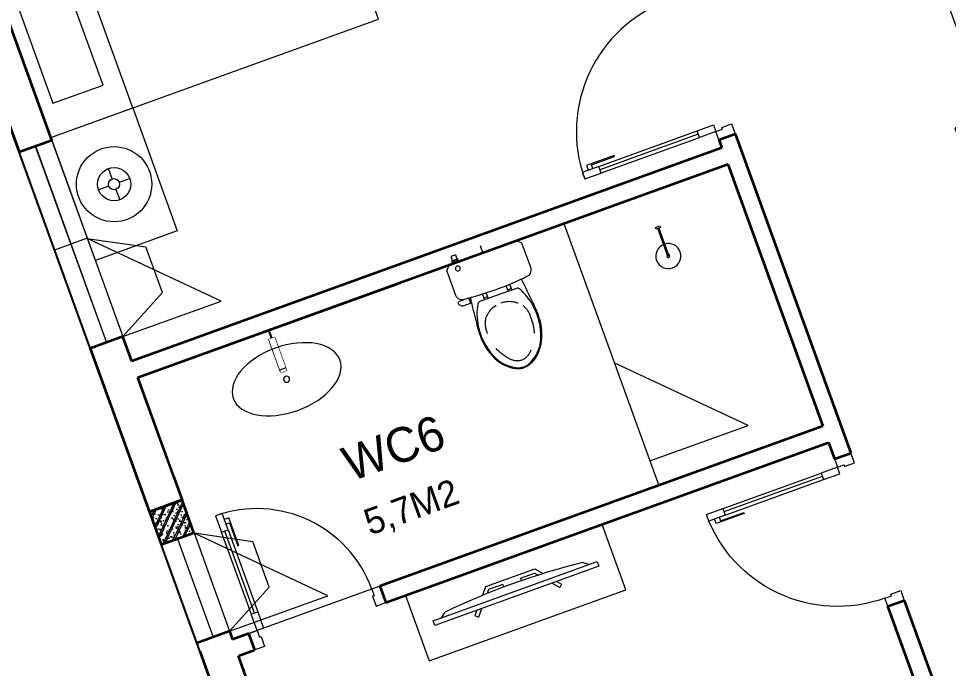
# Model space of a CAD drawing. Header units: metres. Extents: x 568332 to 569219, y 2065964 to 2066430.
# Drawn here: x 568597.25 to 568602.59, y 2066351.83 to 2066355.56 of the extents above; entities that cross this region are included whole.
import ezdxf

# ---------------------------------------------------------------- set-up
doc = ezdxf.new("R2010")
doc.units = ezdxf.units.M
for name, pattern in [('$AUDIT_BAD_LTYPE2', [0]), ('HIDDEN2', [0.1875, 0.125, -0.0625]), ('xref-thap C (mb tang 32-2)$0$HIDDEN', [0.375, 0.25, -0.125])]:
    doc.linetypes.add(name, pattern=pattern)
doc.layers.get('0').update_dxf_attribs({"linetype": 'CONTINUOUS'})
doc.layers.get('DEFPOINTS').update_dxf_attribs({"linetype": 'CONTINUOUS'})
for name, color, linetype, lineweight in [('-CONCRETE', 1, 'CONTINUOUS', 35), ('-DIM', 9, 'CONTINUOUS', 13), ('-DOOR', 137, 'CONTINUOUS', 9), ('-FURNITURE', 46, 'CONTINUOUS', 9), ('-HATCH', 8, 'CONTINUOUS', 5), ('-LINE1', 7, 'CONTINUOUS', 18), ('-LINE2', 252, 'CONTINUOUS', 9), ('-STEEL1', 1, 'CONTINUOUS', 35), ('-WALL', 4, 'CONTINUOUS', 35), ('TEXT25', 2, 'CONTINUOUS', 13)]:
    doc.layers.add(name, color=color, linetype=linetype, lineweight=lineweight)
doc.layers.add('LoLK', color=6, linetype='CONTINUOUS')
doc.styles.add('SVN_AVO_thuong', font='')
doc.styles.add('T1', font='', dxfattribs={"height": 200})
doc.styles.get('SVN_AVO_thuong').set_extended_font_data('SVN-Avo')
doc.styles.get('T1').set_extended_font_data('VNgeometric Light')

# ---------------------------------------------------------------- blocks, each defined once
blk = doc.blocks.new('X-5M-DH-2-CORE$0$A$C75E80C28')
at = {"layer": '-LINE2', "linetype": 'Continuous', "ltscale": 2}
for p, q in [((-510.0000099998433, -21.5000000000291), (-510.0000099998579, -50.60000000000582)), ((-506.8000099998899, -21.5000000000291), (-510.0000099998433, -21.5000000000291)), ((-506.8000099998899, -21.5000000000291), (-506.8000099999044, -50.60000000000582)), ((506.8000100001227, -21.5), (510.0000100000761, -21.5)), ((506.8000100001227, -21.5), (506.8000100001082, -50.59999999997672)), ((510.0000100000761, -21.5), (510.0000100000616, -50.59999999997672)), ((-510.0000099998579, -108.5000000000291), (-510.0000099998433, -79.39999999999418)), ((-506.8000099999044, -108.5000000000291), (-506.8000099998899, -79.39999999999418)), ((-456.2000100000296, -56.79999999998836), (-500.6000099999364, -56.80000000001746)), ((-456.2000100000441, -60), (-500.600009999951, -60.0000000000291)), ((-456.2000100000296, -70), (-500.6000099999364, -70.0000000000291)), ((-456.2000100000296, -73.19999999995343), (-500.6000099999364, -73.19999999998254)), ((-453.2000100000441, -63), (-453.2000100000296, -67)), ((-450.0000099998579, -63), (-450.0000099998433, -67)), ((450.0000100000616, -63), (450.0000100000761, -67)), ((453.200010000015, -63), (453.2000100000296, -67)), ((456.2000100000296, -56.79999999998836), (500.6000100000529, -56.79999999998836)), ((456.200010000015, -60), (500.6000100000383, -60)), ((456.2000100000296, -70), (500.6000100000529, -70)), ((456.2000100000296, -73.19999999995343), (500.6000100000529, -73.19999999995343)), ((506.8000100001227, -108.5), (506.8000100001227, -79.39999999996508)), ((510.0000100000761, -108.5), (510.0000100000761, -79.39999999996508)), ((-731.0000002632733, -148.9999999649008), (730.9999997367267, -148.9999999649299)), ((-731.0000002698944, -1304.999999934109), (-731.0000002632733, -148.9999999649008)), ((-556.8000102631631, -112.4999999912397), (-560.0000102631166, -112.4999999912397)), ((456.800009736864, -112.4999999912397), (460.0000097368174, -112.4999999912397)), ((730.9999997301056, -1304.999999934109), (730.9999997367267, -148.9999999649299)), ((-700.0000002632733, -178.9999999649008), (699.9999997367267, -178.9999999649299)), ((-700.0000002699089, -1224.999999934109), (-700.0000002632733, -178.9999999649008)), ((699.9999997300911, -1224.999999934109), (699.9999997367267, -178.9999999649299)), ((-700.0000002699089, -1224.999999934109), (-400.0000002699089, -1224.999999934138)), ((-400.0000002698944, -1304.999999934138), (-400.0000002699089, -1224.999999934138)), ((699.9999997300911, -1224.999999934109), (399.9999997300911, -1224.999999934109)), ((399.9999997301056, -1304.999999934109), (399.9999997300911, -1224.999999934109)), ((839.9999997301056, -1304.999999934109), (-840.0000002698944, -1304.999999934109)), ((-840.0000002698944, -1364.999999934109), (-840.0000002698944, -1304.999999934109)), ((424.9999997301056, -1308.999999934109), (-425.0000002698944, -1308.999999934109)), ((-425.0000002699089, -1342.999999934109), (-425.0000002698944, -1308.999999934109)), ((-2.6989437174052e-07, -1308.999999934109), (-2.699089236557484e-07, -1342.999999934109)), ((424.9999997300911, -1342.999999934109), (424.9999997301056, -1308.999999934109)), ((839.9999997301056, -1364.999999934109), (839.9999997301056, -1304.999999934109)), ((839.9999997301056, -1364.999999934109), (-840.0000002698944, -1364.999999934109)), ((424.9999997300911, -1342.999999934109), (-425.0000002699089, -1342.999999934109)), ((839.9999997301056, -1394.999999934109), (-840.0000002698944, -1394.999999934109)), ((-840.0000002698944, -1394.999999934109), (-840.0000002698944, -1454.999999934109)), ((429.9999997300911, -1405.999999934138), (-430.0000002699089, -1405.999999934109)), ((-430.0000002699089, -1405.999999934109), (-430.0000002698944, -1445.999999934109)), ((-2.699089236557484e-07, -1405.999999934109), (-2.6989437174052e-07, -1445.999999934109)), ((429.9999997300911, -1405.999999934138), (429.9999997301056, -1445.999999934138)), ((839.9999997301056, -1394.999999934109), (839.9999997301056, -1454.999999934109)), ((-840.0000002698944, -1454.999999934109), (-435.0000002698944, -1454.999999934109)), ((-435.0000002698944, -1449.999999934109), (-435.0000002699089, -1459.999999934109)), ((-435.0000002698944, -1449.999999934109), (-400.0000002698944, -1449.999999934138)), ((-435.0000002699089, -1459.999999934109), (-425.0000002699089, -1459.999999934109)), ((-435.0000002698653, -1489.999999934109), (-435.0000002698653, -1499.999999934109)), ((-435.0000002698653, -1489.999999934109), (-425.0000002698653, -1489.999999934109)), ((-433.4000002698012, -1451.599999934086), (-433.4000002698012, -1458.399999934074)), ((-433.4000002698012, -1451.599999934086), (-401.6000002697547, -1451.599999934086)), ((-433.4000002698012, -1458.399999934074), (-425.0000002698944, -1458.399999934074)), ((-433.4000002697721, -1491.599999934086), (-433.4000002697721, -1498.399999934074)), ((-433.4000002697721, -1491.599999934086), (-425.0000002698653, -1491.599999934086)), ((429.9999997301056, -1445.999999934138), (-430.0000002698944, -1445.999999934109)), ((-425.0000002698944, -1458.399999934074), (-425.0000002699089, -1459.999999934109)), ((-425.0000002698653, -1489.999999934109), (-425.0000002698653, -1491.599999934086)), ((-401.6000002697547, -1451.599999934086), (-401.6000002697256, -1498.399999934074)), ((399.9999997301056, -1449.999999934109), (-400.0000002698944, -1449.999999934138)), ((-400.0000002698944, -1449.999999934138), (-400.0000002698653, -1499.999999934138)), ((399.9999997301056, -1449.999999934109), (399.9999997301347, -1499.999999934109)), ((434.9999997301056, -1449.999999934109), (399.9999997301056, -1449.999999934109)), ((401.5999997301988, -1451.599999934086), (401.5999997302279, -1498.399999934074)), ((433.3999997302453, -1451.599999934086), (401.5999997301988, -1451.599999934086)), ((433.3999997302453, -1458.399999934074), (424.9999997301056, -1458.399999934074)), ((424.9999997301056, -1458.399999934074), (424.9999997301056, -1459.999999934109)), ((434.9999997301056, -1459.999999934109), (424.9999997301056, -1459.999999934109)), ((424.9999997301347, -1489.999999934109), (424.9999997301347, -1491.599999934086)), ((434.9999997301347, -1489.999999934109), (424.9999997301347, -1489.999999934109)), ((433.3999997302744, -1491.599999934086), (424.9999997301347, -1491.599999934086)), ((433.3999997302453, -1451.599999934086), (433.3999997302453, -1458.399999934074)), ((433.3999997302744, -1491.599999934086), (433.3999997302744, -1498.399999934074)), ((434.9999997301056, -1449.999999934109), (434.9999997301056, -1459.999999934109)), ((839.9999997301056, -1454.999999934109), (434.9999997301056, -1454.999999934109)), ((434.9999997301347, -1489.999999934109), (434.9999997301347, -1499.999999934109)), ((-435.0000002698653, -1499.999999934109), (-400.0000002698653, -1499.999999934138)), ((-433.4000002697721, -1498.399999934074), (-401.6000002697256, -1498.399999934074)), ((434.9999997301347, -1499.999999934109), (399.9999997301347, -1499.999999934109)), ((433.3999997302744, -1498.399999934074), (401.5999997302279, -1498.399999934074))]:
    blk.add_line(p, q, dxfattribs=at)
for points in [[(-450.0000000000146, 0), (-450, -130), (450, -130), (449.9999999999854, 0)], [(-200, -29), (200.0000000001164, -29), (200.0000000001164, -101), (-200, -101)], [(-36.0000002632587, -583.9999999649008), (35.9999997367413, -583.9999999649008), (35.99999973675585, -983.9999999649008), (-36.00000026324415, -983.9999999649008)]]:
    blk.add_lwpolyline(points, close=True, dxfattribs=at)
for points in [[(-780.0000002632587, -788.9999999649008), (-751.0000002632587, -788.9999999649299, 0.414213562373095), (-750.0000002632733, -787.9999999649008), (-750.0000002632587, -783.9999999649008), (-750.0000002632587, -779.9999999649008, 0.414213562373095), (-751.0000002632733, -778.9999999649299), (-780.0000002632733, -778.9999999649881, -0.2569775838576673), (-784.1207396915852, -781.9399999648449), (-797.9000002631656, -781.939999964874, -0.414213562373095), (-800.9000002631656, -778.939999964874), (-804.0000002632587, -749.4999999649008, 0.414213562373095), (-807.0000002632587, -746.4999999649008), (-812.0000002632587, -746.4999999649008), (-812.0000002632587, -783.9999999649008), (-812.0000002632587, -821.4999999649008), (-807.0000002632587, -821.4999999649008, 0.414213562373095), (-804.0000002632587, -818.4999999649008), (-800.9000002631656, -789.0599999648693, -0.414213562373095), (-797.9000002631656, -786.0599999648693), (-784.1207396915852, -786.0599999648402, -0.2569775838576673), (-780.0000002632587, -788.9999999647553)], [(779.9999997367413, -788.9999999649299), (750.9999997367413, -788.9999999649008, -0.414213562373095), (749.9999997367267, -787.9999999649299), (749.9999997367413, -783.9999999649299), (749.9999997367413, -779.9999999649299, -0.414213562373095), (750.9999997367267, -778.9999999649008), (779.9999997368432, -778.9999999650172, 0.2569775838576673), (784.1207391653006, -781.939999964874), (797.899999736881, -781.9399999648449, 0.414213562373095), (800.899999736881, -778.9399999648449), (803.9999997367413, -749.4999999649008, -0.414213562373095), (806.9999997367413, -746.4999999649008), (811.9999997367413, -746.4999999649008), (811.9999997367413, -783.9999999649008), (811.9999997367413, -821.4999999649008), (806.9999997367413, -821.4999999649008, -0.414213562373095), (803.9999997367413, -818.4999999649008), (800.899999736881, -789.0599999648402, 0.414213562373095), (797.899999736881, -786.0599999648402), (784.1207391653006, -786.0599999648693, 0.2569775838576672), (779.9999997368577, -788.9999999647844)]]:
    blk.add_lwpolyline(points, format="xyb", dxfattribs=at)
for centre, radius, start, end in [((-500.600009999951, -50.60000000000582), 9.400000000001475, 180, 270), ((-500.600009999951, -50.60000000000582), 6.200000000004374, 180, 270), ((500.6000100000383, -50.59999999997672), 6.200000000004374, 270, 0), ((500.6000100000383, -50.59999999997672), 9.400000000001475, 270, 0), ((-500.6000099999364, -79.39999999999418), 9.399999999997844, 90, 180), ((-500.6000099999364, -79.39999999999418), 6.19999999999734, 90, 180), ((-456.2000100000441, -63), 6.19999999999713, 0, 90), ((-456.2000100000441, -63), 3.000000000000045, 0, 90), ((-456.2000100000296, -67), 6.20000000000076, 270, 0), ((-456.2000100000296, -67), 2.999999999999834, 270, 0), ((456.200010000015, -63), 6.19999999999713, 90, 180), ((456.2000100000296, -67), 6.20000000000076, 180, 270), ((456.200010000015, -63), 3.000000000000045, 90, 180), ((456.2000100000296, -67), 2.999999999999834, 180, 270), ((500.6000100000529, -79.39999999996508), 9.399999999997844, 0, 90), ((500.6000100000529, -79.39999999996508), 6.19999999999734, 0, 90)]:
    blk.add_arc(centre, radius, start, end, dxfattribs=at)
blk = doc.blocks.new('A$C5C575821')
at = {"layer": '-CONCRETE'}
h = blk.add_hatch(color=256, dxfattribs=at)
h.dxf.hatch_style = 1
h.paths.add_polyline_path([(-0.00237559899687767, 200.0000000000146), (-0.00237559899687767, 1.455191522836685e-11), (199.9976244010031, 1.455191522836685e-11), (199.9976244010031, 200.0000000000146)])
blk.add_lwpolyline([(-0.00237559899687767, 1.455191522836685e-11), (199.9976244010031, 1.455191522836685e-11), (199.9976244010031, 200.0000000000146), (-0.00237559899687767, 200.0000000000146)], close=True, dxfattribs=at)
blk = doc.blocks.new('A$C3F71457E')
at = {"layer": '-CONCRETE'}
blk.add_lwpolyline([(-8.760252967476845e-09, -100.0000002632005), (0, 400), (-1500, 400.0000000000582), (-1500.00000001755, -1399.999999999942), (-1.754960976541042e-08, -1400), (-7.895869202911854e-08, -900.0000002632005), (199.9999999912397, -900.0000002982852), (199.9999999824504, -1600), (-1700.00000001755, -1600), (-1700, 600), (200, 600), (199.9999999912397, -100.0000002982852), (6.140908226370811e-08, -100.0000002632005)], dxfattribs=at)
at = {"layer": '-LINE1'}
blk.add_line((-7.895869202911854e-08, -900.0000002632005), (-8.760252967476845e-09, -100.0000002632005), dxfattribs=at)
at = {"layer": '-WALL'}
for p in [(-1699.997624401003, 399.9999999999854), (0.00237559899687767, 399.9999999999854), (-1699.997624401081, -1599.999999999959), (0.002375601565972829, -1600.000000021305)]:
    blk.add_blockref('A$C5C575821', p, dxfattribs=at)
at = {"color": 2, "rotation": 90}
blk.add_blockref('X-5M-DH-2-CORE$0$A$C75E80C28', (-1500.00000000876, -499.9999999999418), dxfattribs=at)
blk = doc.blocks.new('1800X2000')
at = {"layer": '-FURNITURE'}
blk.add_line((325497.3064970744, 17765.29446492715), (325497.3064973904, 19565.2944651944), dxfattribs=at)
for points in [[(323997.3057774993, 19565.2944651944), (325997.3064971831, 19565.2944651944), (325997.3064971831, 17765.29446484288), (323997.3057774993, 17765.29446484288)], [(325612.9490047574, 19390.79434491032), (325919.0064973457, 19390.79434491032), (325919.0064973457, 18691.29434485664), (325612.9490047574, 18691.29434485664)], [(325612.9490046239, 18629.79434491026), (325919.0064972151, 18629.79434491026), (325919.0064972151, 17946.79434485664), (325612.9490046239, 17946.79434485664)]]:
    blk.add_lwpolyline(points, close=True, dxfattribs=at)
blk = doc.blocks.new('XR.MB.LM123$0$tvi 1')
blk.add_lwpolyline([(28.54445810673496, -2.291926648467779e-10), (28.54445810673496, -999.9999999999964), (-7.275957614183426e-12, -1000), (0, 0)], close=True)
for points in [[(28.54445810680045, -50.31958968611434), (52.37372755713295, -80.86315460130209)], [(-24.09820395050338, -235.5599978379832), (-39.09879504836863, -251.7939635238108)], [(0, -284.7849796677438), (-39.09879504836863, -251.7939635238108)], [(0, -255.9952397129928), (-24.09820395050338, -235.5599978379832)], [(69.66229681991535, -315.0836646851385), (111.1934016081432, -350.2927865858655), (111.193401608034, -649.712917566063), (69.68611289083492, -684.9110379843005)], [(89.09002233762294, -445.7449799550195), (89.09002233762294, -359.9578938602899), (70.91298945683957, -344.6203678706661)], [(89.09002233762294, -445.7449799550195), (73.49991829216015, -445.7449799550232)], [(89.09002233768115, -554.2550200447404), (89.09002233773936, -640.0421061392371), (70.91298945678864, -655.3796321293303)], [(89.09002233768115, -554.2550200447404), (73.49991829216015, -554.2550200447404)], [(0, -715.2150203320198), (-39.09879504836863, -748.2060364759491)], [(0, -744.004760287), (-24.09820395050338, -764.4400021620095)], [(-24.09820395050338, -764.4400021620095), (-39.09879504836863, -748.2060364759491)], [(28.54445810674224, -949.680410313882), (52.37372755713295, -919.1368453984578)]]:
    blk.add_lwpolyline(points)
blk.add_arc((-4025.16618952866, -499.9999999999964), 4099.025185406737, 354.1310878512652, 5.868912148527433)
blk = doc.blocks.new('*U149')
at = {"linetype": '$AUDIT_BAD_LTYPE2'}
for p, q in [((70, 100), (70, 699.9999999999982)), ((90, 699.9999999999982), (90, 100))]:
    blk.add_line(p, q, dxfattribs=at)
for points in [[(50, 699.9999999999982), (90, 699.9999999999982), (90, 799.9999999999982), (50, 799.9999999999982), (50, 699.9999999999982)], [(50, 702.9059272893337), (50, 100)], [(50, 100), (90, 100), (90, 0), (50, 0), (50, 100)]]:
    blk.add_lwpolyline(points)
for points in [[(118.2698876160139, 594.5156181119073), (118.2698876160139, 764.1349438079906), (90, 764.1349438079906), (90, 735.8650561920058), (112.6159100928053, 735.8650561920058), (112.6159100928053, 594.5156181119073)], [(0, 0), (50, 0), (50, -40), (60, -40), (60, -99.99999999999272), (0, -99.99999999999272)], [(899.9999999999982, 1.3252863207713e-28), (849.9999999999982, 1.3252863207713e-28), (849.9999999999982, -40.00000000000001), (839.9999999999982, -40.00000000000001), (839.9999999999982, -99.99999999999272), (899.9999999999982, -99.99999999999272)]]:
    blk.add_lwpolyline(points, close=True)
at = {"linetype": '$AUDIT_BAD_LTYPE2', "ltscale": 0.3}
blk.add_arc((50, 0), 799.9999999999982, 0, 90, dxfattribs=at)
blk = doc.blocks.new('*U18')
at = {"linetype": '$AUDIT_BAD_LTYPE2'}
for p, q in [((70, 100), (69.99999999999999, 599.9999999999982)), ((89.99999999999999, 599.9999999999982), (90, 100))]:
    blk.add_line(p, q, dxfattribs=at)
for points in [[(49.99999999999999, 599.9999999999982), (89.99999999999999, 599.9999999999982), (89.99999999999999, 699.9999999999982), (49.99999999999999, 699.9999999999982), (49.99999999999999, 599.9999999999982)], [(49.99999999999999, 602.9059272893337), (50, 100)], [(50, 100), (90, 100), (90, 0), (50, 0), (50, 100)]]:
    blk.add_lwpolyline(points)
for points in [[(118.2698876160139, 494.5156181119073), (118.2698876160139, 664.1349438079906), (89.99999999999999, 664.1349438079906), (89.99999999999999, 635.8650561920058), (112.6159100928053, 635.8650561920058), (112.6159100928053, 494.5156181119073)], [(0, 0), (50, 0), (50, -40), (60, -40), (60, -100.0001724930698), (0, -100.0001724930698)], [(799.9999999999982, 7.105427357601134e-15), (749.9999999999982, 7.105427357601134e-15), (749.9999999999982, -40), (739.9999999999982, -40), (739.9999999999982, -100.0001724930698), (799.9999999999982, -100.0001724930698)]]:
    blk.add_lwpolyline(points, close=True)
at = {"linetype": '$AUDIT_BAD_LTYPE2', "ltscale": 0.3}
blk.add_arc((50, 0), 699.9999999999982, 0, 90, dxfattribs=at)
blk = doc.blocks.new('A$C18091ED7')
for p, q in [((9.957147995010018e-09, -42.13376978135784), (0, -3.786117304116488e-07)), ((146.1412317672475, -26.59467297248193), (179.181621938591, -26.59467296488583)), ((146.1412317672475, -26.59467297248193), (146.1412317680188, -30.17859706786112)), ((146.1412317680188, -30.17859706786112), (165.7503655985456, -30.17859706340823)), ((153.0594147269658, -36.79204952501459), (146.1412317680188, -30.17859706786112)), ((152.3191092506386, -2.717133611440659e-07), (152.3191092568413, -26.59467297093943)), ((152.3191092506386, -2.717133611440659e-07), (179.1816219322718, -2.654269337654114e-07)), ((153.0594147269658, -36.79204952501459), (165.7503656001572, -36.79204952192958)), ((153.0594147275151, -39.73033438943094), (153.0594147269658, -36.79204952501459)), ((153.0594147275151, -39.73033438943094), (178.4413164740145, -39.73033438349376)), ((153.0594147275151, -39.73033438943094), (178.4413164740145, -39.73033438349376)), ((153.0594147275151, -39.73033438943094), (153.0594147281554, -42.13376974494895)), ((185.3594994290725, -30.17859705851879), (165.7503655985456, -30.17859706340823)), ((178.4413164733487, -36.79204951884458), (165.7503656001572, -36.79204952192958)), ((185.3594994290725, -30.17859705851879), (178.4413164733487, -36.79204951884458)), ((178.4413164733487, -36.79204951884458), (178.4413164740145, -39.73033438349376)), ((178.4413164740145, -39.73033438349376), (178.4413164746547, -42.1337697392446)), ((179.1816219322718, -2.654269337654114e-07), (179.181621938591, -26.59467296488583)), ((179.181621938591, -26.59467296488583), (185.3594994283012, -26.59467296337243)), ((185.3594994283012, -26.59467296337243), (185.3594994290725, -30.17859705851879)), ((-62.88950393904452, -265.3807882612164), (-81.28145355204106, -265.3807882657275)), ((62.88950401780676, -265.3807882316178), (81.2814536308033, -265.3807882273395)), ((165.3959958605519, -261.9873972070927), (165.3959958671003, -289.7349902229907)), ((167.8691141396885, -259.5142789271486), (228.0810223811895, -259.5142789128586)), ((230.5541406641933, -274.3229751045001), (230.5541406613593, -261.9873971916386)), ((-83.25994817525861, -267.3592828898691), (-83.259948167517, -299.9634285944048)), ((-83.25994817257379, -278.4883151478134), (-83.25994817046012, -287.6388527823146)), ((-60.91100930959874, -290.0299398849311), (-83.25994816994717, -290.0299398901407)), ((-60.91100931491019, -267.3592828844266), (-60.91100930728498, -299.9634285889624)), ((60.9110093945892, -267.3592828557594), (60.9110094022144, -299.9634285600623)), ((60.91100939990065, -290.029939856031), (83.25994826024908, -290.0299398510542)), ((83.25994825493763, -267.3592828505498), (83.25994826256283, -299.9634285550856)), ((83.25994825750604, -278.488315108727), (83.2599482596197, -287.6388527429954)), ((167.8691141472664, -292.2081085020036), (206.7175896017579, -292.2081084926904))]:
    blk.add_line(p, q)
for points in [[(230.0000000517721, -218.5046414944518, -0.1374073801801567), (225.4781190853137, -234.6482587013161), (221.7949787454636, -240.7070387715066, -0.2360805181595358), (198.2560902649639, -255.4947853636986, -0.0519608230665726), (-198.2560901437319, -255.4947854572965, -0.236080518165078), (-221.7949786317113, -240.7070388760185), (-225.4781189743626, -234.6482588077488, -0.1374073801809237), (-229.9999999484608, -218.5046416030382), (-229.9999999831671, -71.98694829508895, -0.1989123673786679), (-226.3782021181105, -63.2431547633314), (-208.8906150607545, -45.75556769772083, -0.1989123673792025), (-200.1468215308087, -42.13376982865157), (9.971699910238385e-09, -42.13376978135784), (200.1468215506357, -42.13376973403501, -0.1989123673792025), (208.8906150822841, -45.75556759897154), (226.3782021480001, -63.24315465634572, -0.1989123673791691), (230.0000000170658, -71.98694818626973)], [(144.14367173758, -618.9627606730501, -0.2124047892419209), (26.30999211127346, -734.491494372196, -0.0276853236339062), (-0.5628229983012716, -738.609219571983, -0.0222792448073508), (-26.30999181118386, -734.4914943844487, -0.2124047892421136), (-144.1436714920528, -618.9627607410075, -0.1427957259999892), (-167.2376623962118, -428.0139674870588, -0.0930051380368448), (-127.9331820271946, -309.1271633332653, -0.2564387014614383), (-111.240849547703, -299.9634286007786), (4.746470949612558e-08, -299.9634285748762), (111.2408496426324, -299.9634285482753, -0.2564387014619951), (127.933182126606, -309.1271632729331, -0.0930051380368741), (167.2376625517572, -428.0139674081001, -0.1427957260000456)]]:
    blk.add_lwpolyline(points, format="xyb", close=True)
at = {"linetype": 'xref-thap C (mb tang 32-2)$0$HIDDEN', "ltscale": 100}
blk.add_lwpolyline([(61.00044987679576, -669.0176259216969, -0.1990312026443698), (1.417429302819073e-07, -698.769823720475, -0.1990312026443799), (-61.00044960746891, -669.0176259504806, -0.2189240232571595), (-131.9321382956405, -478.313622940972, -0.1537914605682739), (-112.4681372026971, -403.989815428853, -0.2367011859554165), (5.876427167095244e-08, -347.5870280214876, -0.2367011859554843), (112.4681373467611, -403.9898153757968, -0.1537914605681893), (131.9321384748619, -478.313622878748, -0.2189240232571754)], format="xyb", close=True, dxfattribs=at)
blk.add_circle((165.7503656100234, -78.39166221523192), 13.90362011701458)
for centre, radius, start, end in [((-81.28145355158267, -267.3592828894034), 1.978494623656905, 90.00000001354867, 180.0000000133402), ((-62.88950393858613, -267.3592828848923), 1.978494623656905, 1.334021322268115e-08, 90.00000001354867), ((62.88950401826514, -267.3592828552937), 1.978494623656905, 90.00000001354867, 180.0000000133402), ((81.28145363126168, -267.3592828510155), 1.978494623656905, 1.334021322268115e-08, 90.00000001354867), ((167.8691141402633, -261.9873972065106), 2.473118279571131, 90.00000001354867, 180.0000000133402), ((167.8691141466952, -289.7349902224087), 2.473118279571131, 180.0000000133402, 270.0000000135486), ((206.717589598069, -276.6690117186226), 15.53909677420133, 270.0000000135486, 306.4658507565522), ((168.3527972659103, -224.7572911087773), 80.08895368617857, 306.4658507565522, 320.3122930343796), ((228.0810223845983, -274.3229751050822), 2.473118279571131, 320.3122930343796, 1.334021322268115e-08)]:
    blk.add_arc(centre, radius, start, end)
for points, knots in [([(-155.6468228230951, -259.4535552573798), (-156.6353001506941, -267.2522313103836), (-164.2940232875517, -328.394745314552), (-169.1545302536251, -385.0939582949213), (-183.68571763406, -527.7705276800843), (-135.602968026873, -679.1126648240606), (-50.29344375100118, -735.2493608418445), (-19.70048385594782, -741.0901266933652), (1.531116140540689e-07, -743.6724421556864)], [130.6139379315478, 130.6139379315478, 130.6139379315478, 130.6139379315478, 152.8521090939923, 311.1293507817257, 417.703951170228, 561.3833927516608, 697.6926317810714, 710.812262267882, 710.812262267882, 710.812262267882, 710.812262267882]), ([(155.6468228994709, -259.4535551877343), (156.6353002305841, -267.2522312389628), (164.2940233960289, -328.3947452375724), (169.1545303888706, -385.0939582149149), (183.6857178367027, -527.7705275934422), (135.6029683008201, -679.1126647599449), (50.29344405157826, -735.2493608178338), (19.70048415924612, -741.0901266841101), (1.530679583083838e-07, -743.6724421554536)], [130.613937934949, 130.613937934949, 130.613937934949, 130.613937934949, 152.8521090939923, 311.1293507817257, 417.703951170228, 561.3833927516608, 697.6926317810714, 710.812262267882, 710.812262267882, 710.812262267882, 710.812262267882])]:
    blk.add_open_spline(points, degree=3, knots=knots)
blk = doc.blocks.new('shower')
for points in [[(180919.3447017173, -32316.45425928477), (180912.3337561736, -32316.45425928477), (180912.3337561736, -32146.62790954509), (180919.3447017173, -32146.62790954509)], [(180929.3839969719, -32326.62790954066), (180902.2944609144, -32326.62790954066), (180902.2944609144, -32316.45425928477), (180929.3839969719, -32316.45425928477)]]:
    blk.add_lwpolyline(points, close=True)
for radius, start, end in [(72, 272.7906698559544, 267.2093301440456), (8.346062492523743, 294.8355446212717, 245.1644553787283)]:
    blk.add_arc((180915.8392289462, -32146.62790954416), radius, start, end)
blk = doc.blocks.new('Sink_Cicle')
blk.add_lwpolyline([(17.49999987077899, -50.00226151314564), (-17.49999987077899, -49.99773848685436), (-17.51615354442038, -252.2967581441626), (17.48384613892995, -252.3012811850058)], close=True)
blk.add_circle((0, -300), 17.5)
at = {"layer": 'DEFPOINTS'}
blk.add_line((0, -100), (0, 0), dxfattribs=at)
blk.add_wipeout([(17.499999870775355, -50.00226151314928), (-17.49999987078263, -49.99773848685436), (-17.516153544427652, -252.29675814416623), (17.48384613892631, -252.3012811850058)])
at = {"layer": '-FURNITURE', "linetype": 'Continuous'}
blk.add_ellipse((0, -300), major_axis=(-325, 0), ratio=0.5846153846153846, dxfattribs=at)
blk.add_line((-17.51421511289664, -237.2967582757119), (17.48578462866135, -237.3012813020032))
blk = doc.blocks.new('12PLMP12')
at = {"color": 0, "linetype": 'ByBlock'}
for p, q in [((0, 1.25), (0, 3.75)), ((-1.25, 0), (-3.75, 0)), ((1.25, 0), (3.75, 0)), ((0, -1.25), (0, -3.75))]:
    blk.add_line(p, q, dxfattribs=at)
for radius in [8.5, 3.75, 1.25]:
    blk.add_circle((0, 0), radius, dxfattribs=at)
blk = doc.blocks.new('18x35')
at = {"layer": '-HATCH'}
h = blk.add_hatch(dxfattribs=at)
h.set_pattern_fill('CHAU-01', color=256, scale=10, angle=-1.272221872585407e-14, pattern_type=2)
h.set_pattern_definition([(49.99999999999999, (0, 0), (71.72601826007535, -6.275213498259527), [7.5, -82.5]), (355, (0, 0), (-13.87513336129999, 75.21921337000119), [6, -66]), (100.4514, (5.977167999997619, -0.5229339999999638), (57.85093817140217, 68.94395420609534), [6.374019000000001, -70.1142112]), (46.18419999999998, (0, 20), (106.7241048625644, -16.55190143290183), [11.25, -123.75]), (96.63559999999998, (8.89367449999554, 18.62066930000003), (93.46627055487036, 97.41178709004416), [9.561028799999994, -105.1713]), (351.1842, (0, 20), (93.46619451336275, 97.41186009253245), [9, -99]), (20.99999999999998, (10, 15), (59.69070521184616, -40.2618890665339), [7.5, -82.5]), (326.0000000000001, (10, 15), (24.33153319215819, 72.5150045046853), [6, -66]), (71.45139999999999, (14.97422329999972, 11.64483940000002), (84.022262858149, 32.25304967099522), [6.374019000000001, -70.1142112]), (37.49999999999998, (0, 0), (1.215985531729074, 33.28938538313115), [0, -65.19999999999999, 0, -67, 0, -66.25]), (7.499999999999987, (0, 0), (26.30695374421487, 39.44117118823602), [0, -38.2, 0, -63.7, 0, -25.25]), (327.5, (-22.30000000000291, 0), (53.3822436172409, -2.255487173437988), [0, -25, 0, -78, 0, -103.5]), (317.5, (-32.30000000000291, 0), (58.31861693423862, 10.01049823323176), [0, -32.5, 0, -51.8, 0, -73.5]), (44.99999999999999, (0, 0), (-30.05203820042826, 30.05203820042828), []), (44.99999999999999, (0, 12.25), (-30.05203820042826, 30.05203820042828), [])])
h.paths.add_polyline_path([(96508.03118051568, 47993.04977023201), (96508.03118051568, 47793.04977023201), (96708.03118051568, 47793.04977023201), (96708.03118051568, 47993.04977023201)])
at = {"layer": '-STEEL1'}
blk.add_lwpolyline([(96508.03118051568, 47793.04977023201), (96708.03118051568, 47793.04977023201), (96708.03118051568, 47993.04977023201), (96508.03118051568, 47993.04977023201)], close=True, dxfattribs=at)
blk = doc.blocks.new('M3-T3.3')
at = {"layer": '-DOOR'}
for p, q in [((568597.4405441831, 2066354.865472287), (568597.8484218986, 2066353.736912769)), ((568597.4406484704, 2066354.86518358), (568597.8489724871, 2066353.737111909)), ((568597.3466103318, 2066354.831171399), (568597.7549343485, 2066353.703099727)), ((568597.3469442087, 2066354.831618583), (568597.7550917875, 2066353.703156671)), ((568597.252572193, 2066354.797159217), (568597.6608962099, 2066353.669087546)), ((568597.2526710308, 2066354.797521392), (568597.6605487461, 2066353.668961874)), ((568597.6444830409, 2066354.301192528), (568597.4572082743, 2066354.233456184)), ((568598.1627894492, 2066352.574762688), (568598.3669115488, 2066352.010447878)), ((568598.2574901148, 2066352.609014496), (568598.4786024627, 2066351.997674887)), ((568598.0694138375, 2066352.540990133), (568598.2905261854, 2066351.929650525))]:
    blk.add_line(p, q, dxfattribs=at)
at = {"layer": '-FURNITURE'}
blk.add_line((568600.3793603566, 2066354.386350875), (568600.9233021062, 2066352.88170209), dxfattribs=at)
for points in [[(568597.6910989077, 2066354.174028785), (568597.4356674259, 2066354.880255206), (568597.9058581189, 2066355.050316113), (568598.1612896009, 2066354.344089692)], [(568599.6064724012, 2066351.873850592), (568600.734930065, 2066352.281996768), (568600.598881138, 2066352.658149881), (568599.4704234742, 2066352.250003704)]]:
    blk.add_lwpolyline(points, close=True, dxfattribs=at)
blk.add_lwpolyline([(568600.8723185374, 2066353.022718868), (568601.4365603961, 2066353.226755936), (568600.6682814696, 2066353.586960727)], dxfattribs=at)
at = {"layer": '-HATCH'}
blk.add_line((568599.3240953884, 2066352.303418868), (568598.5717842773, 2066352.031319247), dxfattribs=at)
at = {"layer": '-LINE2', "linetype": 'HIDDEN2', "ltscale": 10}
for p, q in [((568597.6448104789, 2066354.301147744), (568597.9814766053, 2066354.252357699)), ((568598.2574901148, 2066352.609014496), (568598.5941565627, 2066352.559790333)), ((568599.0256005513, 2066352.248516098), (568598.2574904363, 2066352.608580379)), ((568598.6889344248, 2066352.297306143), (568598.5941565627, 2066352.559790333)), ((568598.4613717194, 2066352.044443009), (568598.6889344248, 2066352.297306143)), ((568598.461654858, 2066352.044545416), (568599.0256005513, 2066352.248516098))]:
    blk.add_line(p, q, dxfattribs=at)
at = {"layer": '-WALL'}
for p, q in [((568601.2685470452, 2066354.86765232), (568601.3625853665, 2066354.901664568)), ((568601.2691667231, 2066354.867876696), (568601.2861727345, 2066354.820857847)), ((568601.3620478834, 2066354.901470168), (568602.0261731206, 2066353.068040104)), ((568601.320063471, 2066354.726775783), (568601.8641297572, 2066353.222111122)), ((568597.848691762, 2066353.737010375), (568597.6608853479, 2066353.669083618)), ((568597.8997188634, 2066353.596028381), (568597.848691762, 2066353.737010375)), ((568601.8981337418, 2066353.128070019), (568601.9321377263, 2066353.034028915)), ((568601.9321377263, 2066353.034028915), (568602.0261731206, 2066353.068040104)), ((568598.1888459933, 2066352.796638984), (568598.000932376, 2066352.728681407)), ((568599.3240953884, 2066352.303418868), (568599.3581075699, 2066352.20938073)), ((568602.2382612459, 2066352.187690691), (568602.3322688648, 2066352.221691833)), ((568602.3322688648, 2066352.221691833), (568603.2677040497, 2066349.635167791)), ((568603.173655577, 2066349.601204853), (568602.2382612459, 2066352.187690691)), ((568598.4608298757, 2066352.04441275), (568598.2729932219, 2066351.976483006)), ((568598.4608298757, 2066352.04441275), (568598.4786591891, 2066351.997525709)), ((568598.5717902776, 2066352.031321417), (568598.4778281058, 2066351.997336712)), ((568598.4778281058, 2066351.997336712), (568598.4778477579, 2066351.99734382)), ((568598.6057791468, 2066351.937328973), (568598.5717669654, 2066352.031367112)), ((568598.2900083222, 2066351.929467196), (568598.5451095504, 2066351.224034667)), ((568598.5118100897, 2066351.903341778), (568598.6057791468, 2066351.937328973)), ((568598.7329175061, 2066351.291961982), (568598.5118100897, 2066351.903341778))]:
    blk.add_line(p, q, dxfattribs=at)
blk.add_lwpolyline([(568597.3874397498, 2066358.249068726), (568596.1647185824, 2066357.806880592), (568597.2531021733, 2066354.79767733), (568597.4408829189, 2066354.86558813), (568596.4206160973, 2066357.68675521), (568596.4206160973, 2066357.68675521), (568597.4554879896, 2066358.060926433), (568597.3874397498, 2066358.249068726)], dxfattribs=at)
at = {"layer": '-DIM', "xscale": -0.001, "yscale": 0.001, "zscale": 0.001, "rotation": 19.88429575872133}
blk.add_blockref('1800X2000', (568910.0398306907, 2066449.052897944), dxfattribs=at)
at = {"layer": '-DOOR', "yscale": 0.001, "zscale": 0.001}
for name, p, xscale, rotation in [('*U149', (568601.2680097448, 2066354.867457987), 0.001, 109.8842957687726), ('*U149', (568601.9321336097, 2066353.034027427), -0.001, 109.8842957687726), ('*U18', (568598.5717729101, 2066352.031369445), 0.001, 19.88063803426448)]:
    blk.add_blockref(name, p, dxfattribs=dict(at, xscale=xscale, rotation=rotation))
at = {"layer": '-FURNITURE'}
for name, p, xscale, yscale, zscale, rotation in [('12PLMP12', (568597.7984960477, 2066354.612178791), 0.02540000000083849, 0.02540000000083849, 0.02540000000083849, 109.8842957960831), ('shower', (568782.0443816727, 2066385.491002596), 0.0009999999999999998, 0.0009999999999999998, 0.0009999999999999998, 199.8806380342645), ('A$C18091ED7', (568599.9000653509, 2066354.257836024), -0.001, 0.001, 0.001, 19.8806380342644)]:
    blk.add_blockref(name, p, dxfattribs=dict(at, xscale=xscale, yscale=yscale, zscale=zscale, rotation=rotation))
at = {"layer": '-FURNITURE', "extrusion": (0, 0, -1), "xscale": -0.0009999999999999998, "yscale": 0.0009999999999999998, "zscale": 0.001, "rotation": 250.1193939536357}
blk.add_blockref('XR.MB.LM123$0$tvi 1', (-568599.6392191523, 2066352.077294037), dxfattribs=at)
at = {"layer": '-STEEL1', "xscale": 0.001, "yscale": 0.001, "zscale": 0.001, "rotation": 19.88429576877256}
blk.add_blockref('18x35', (568523.570013172, 2066274.77430903), dxfattribs=at)
at = {"layer": '-WALL', "xscale": 0.001, "yscale": 0.001, "zscale": 0.001, "rotation": 199.8842957687725}
blk.add_blockref('A$C3F71457E', (568602.849333761, 2066354.907700445), dxfattribs=at)
blk.add_wipeout([(568599.4389379956, 2066354.0461779856), (568597.9333823633, 2066353.5018867652), (568598.1374194308, 2066352.9376449066), (568599.6429750631, 2066353.481936127)]).dxf.layer = '-FURNITURE'
at = {"layer": '-LINE2', "linetype": 'HIDDEN2', "ltscale": 10}
for p, q in [((568598.4129205937, 2066353.941083462), (568597.6448104789, 2066354.301147744)), ((568598.0762544672, 2066353.989873508), (568597.9814766053, 2066354.252357699)), ((568597.848691762, 2066353.737010375), (568598.0762544672, 2066353.989873508))]:
    blk.add_line(p, q, dxfattribs=at)
at = {"layer": '-WALL'}
for p, q in [((568597.6608853479, 2066353.669083618), (568598.0009616622, 2066352.728691998)), ((568597.9337310448, 2066353.501990242), (568598.1888459933, 2066352.796638984)), ((568601.8641297572, 2066353.222111122), (568599.3240953884, 2066352.303418868)), ((568599.3581075699, 2066352.20938073), (568601.8981337418, 2066353.128070019))]:
    blk.add_line(p, q, dxfattribs=at)
at = {"layer": '-FURNITURE', "xscale": -0.001, "yscale": 0.001, "zscale": 0.001, "rotation": 19.8806380342644}
blk.add_blockref('Sink_Cicle', (568598.6861601794, 2066353.774032376), dxfattribs=at)
at = {"layer": 'TEXT25', "style": 'T1'}
blk.add_text('5,7M2', height=0.15, rotation=19.88064054996328, dxfattribs=at).set_placement((568599.2672320952, 2066352.593539579))
at = {"layer": '-LINE2', "linetype": 'HIDDEN2', "ltscale": 10}
blk.add_line((568597.848691762, 2066353.737010375), (568598.4129205937, 2066353.941083462), dxfattribs=at)
at = {"layer": '-WALL'}
for p, q in [((568601.2861727345, 2066354.820857847), (568597.8997188634, 2066353.596028381)), ((568597.9337310448, 2066353.501990242), (568601.320063471, 2066354.726775783))]:
    blk.add_line(p, q, dxfattribs=at)
at = {"layer": 'DEFPOINTS', "color": 2}
blk.add_lwpolyline([(568596.1647185824, 2066357.806880592), (568602.7474012445, 2066360.187796758), (568607.849359589, 2066346.082103998), (568604.3699246073, 2066344.823619936), (568604.5399829764, 2066344.353462611), (568602.3771113829, 2066343.571140617), (568602.2070474183, 2066344.041339765), (568601.266696599, 2066343.701133454), (568596.1647185824, 2066357.806880592)], dxfattribs=at)
at = {"layer": 'TEXT25', "style": 'SVN_AVO_thuong'}
blk.add_text('WC6', height=0.2, rotation=19.88064054996328, dxfattribs=at).set_placement((568599.1567896575, 2066352.902439357))

msp = doc.modelspace()

# ---------------------------------------------------------------- block references
at = {"layer": 'LoLK'}
msp.add_blockref('M3-T3.3', (0, 0), dxfattribs=at)

doc.saveas('drawing.dxf')
